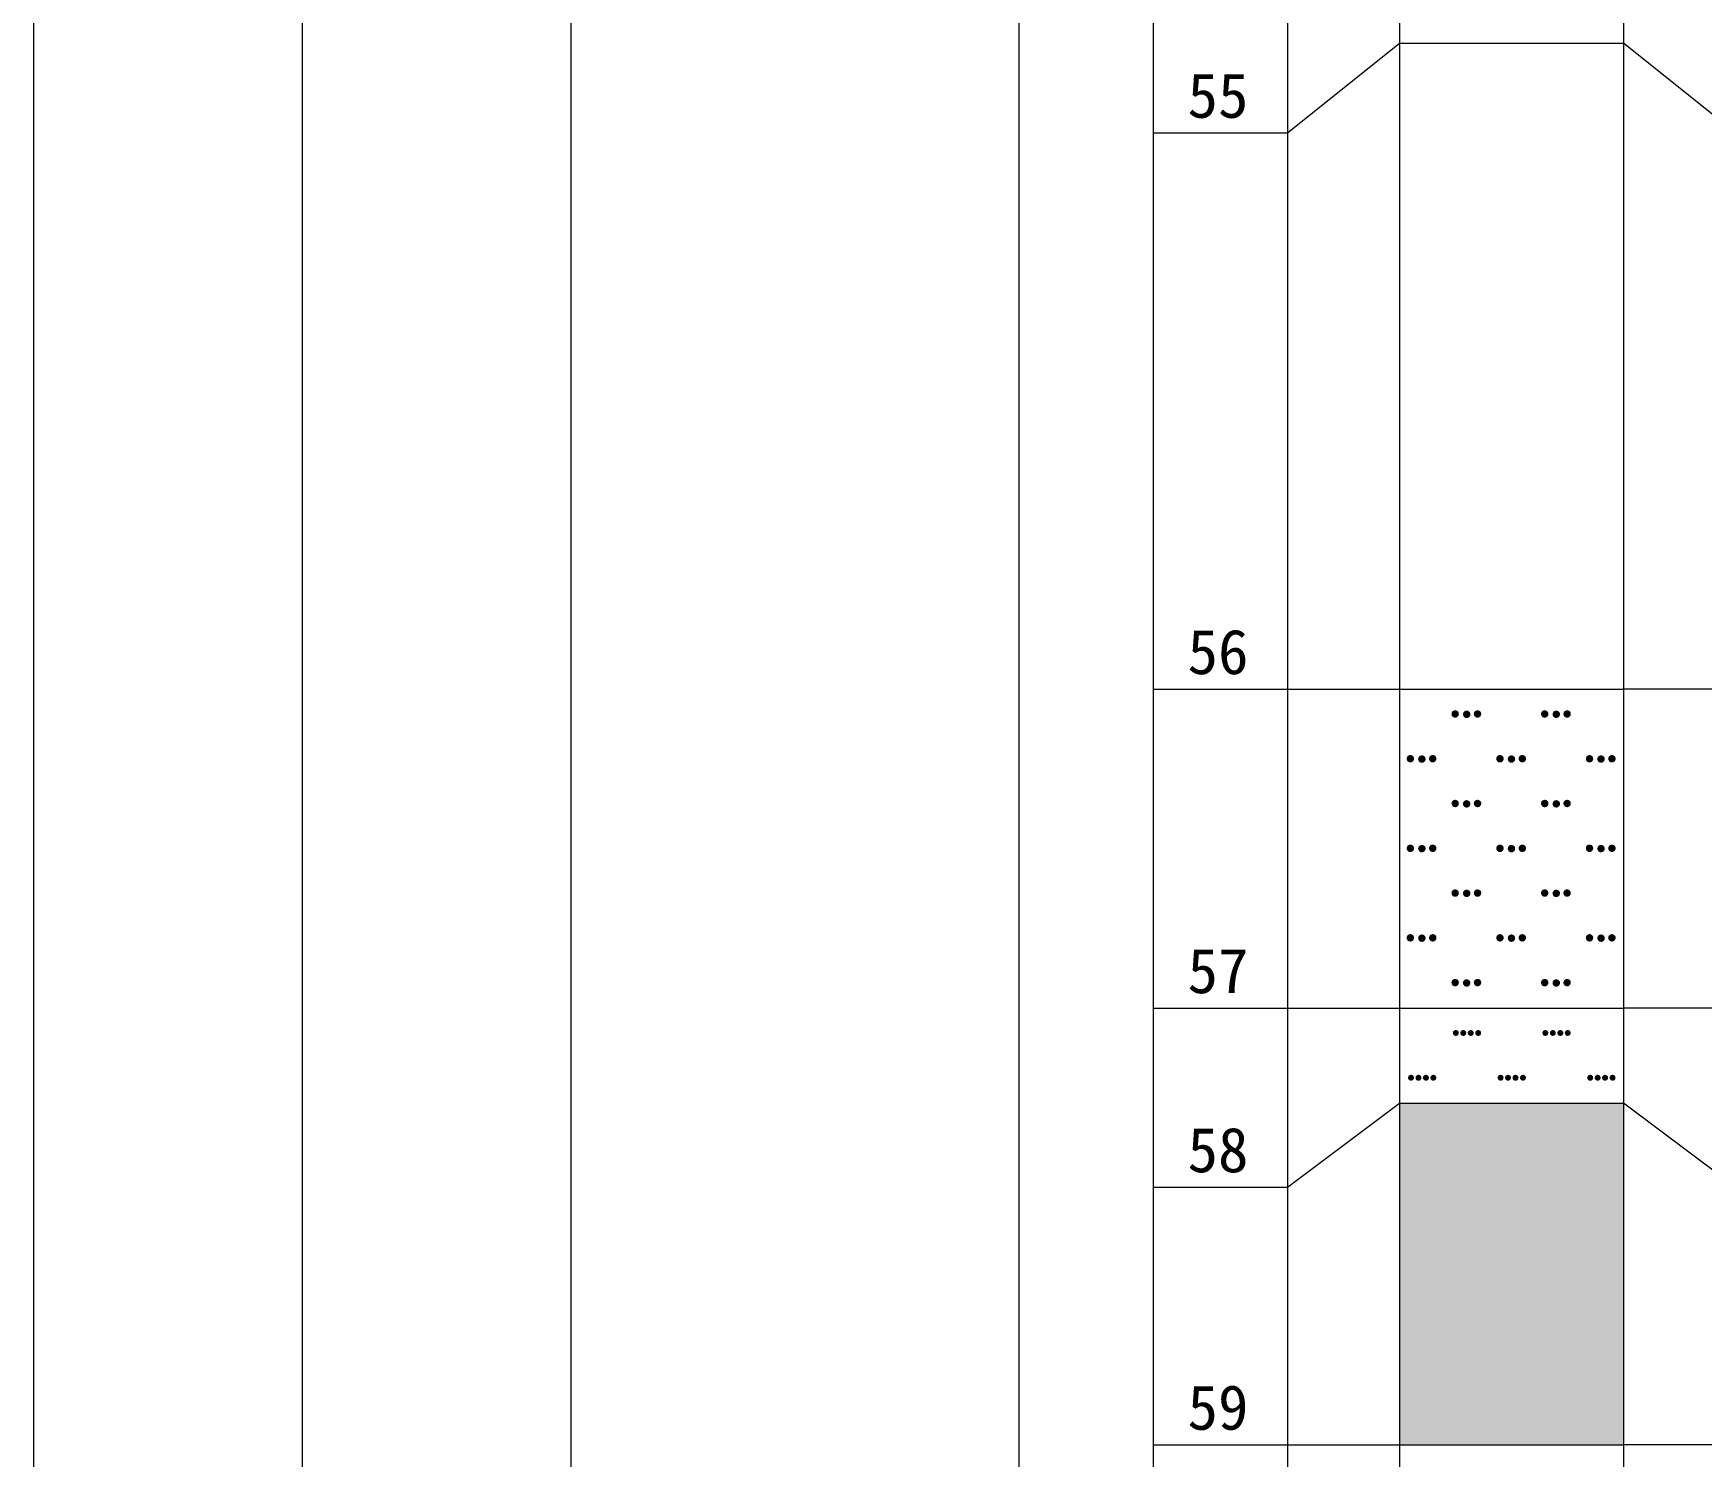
# Model space of a CAD drawing. Header units: inches. Extents: x -27 to 109, y -598 to 26.
# Drawn here: x 5.88 to 20.78, y -285.26 to -272.55 of the extents above; entities that cross this region are included whole.
import ezdxf

# ---------------------------------------------------------------- set-up
doc = ezdxf.new("R2010")
doc.units = ezdxf.units.IN
doc.header["$MEASUREMENT"] = 0
doc.layers.get('0').update_dxf_attribs({"lineweight": 0})
doc.styles.add('宋体', font='')
doc.styles.get('宋体').set_extended_font_data('宋体')

# ---------------------------------------------------------------- blocks, each defined once
blk = doc.blocks.new('lr_block_47')
at = {"true_color": 0x000000}
for points in [[(18.611, -278.634), (18.612, -278.626), (18.611, -278.617), (18.608, -278.609), (18.602, -278.602), (18.596, -278.597), (18.588, -278.594), (18.579, -278.592), (18.57, -278.594), (18.562, -278.597), (18.555, -278.602), (18.55, -278.609), (18.547, -278.617), (18.546, -278.626), (18.547, -278.634), (18.55, -278.642), (18.555, -278.649), (18.562, -278.655), (18.57, -278.658), (18.579, -278.659), (18.588, -278.658), (18.596, -278.655), (18.602, -278.649), (18.608, -278.642)], [(18.714, -278.637), (18.715, -278.629), (18.714, -278.62), (18.711, -278.612), (18.705, -278.605), (18.698, -278.6), (18.69, -278.597), (18.682, -278.595), (18.673, -278.597), (18.665, -278.6), (18.658, -278.605), (18.653, -278.612), (18.65, -278.62), (18.648, -278.629), (18.65, -278.637), (18.653, -278.645), (18.658, -278.652), (18.665, -278.658), (18.673, -278.661), (18.682, -278.662), (18.69, -278.661), (18.698, -278.658), (18.705, -278.652), (18.711, -278.645)], [(18.811, -278.634), (18.812, -278.626), (18.811, -278.617), (18.808, -278.609), (18.802, -278.602), (18.795, -278.597), (18.787, -278.594), (18.779, -278.592), (18.77, -278.594), (18.762, -278.597), (18.755, -278.602), (18.75, -278.609), (18.747, -278.617), (18.745, -278.626), (18.747, -278.634), (18.75, -278.642), (18.755, -278.649), (18.762, -278.655), (18.77, -278.658), (18.779, -278.659), (18.787, -278.658), (18.795, -278.655), (18.802, -278.649), (18.808, -278.642)], [(19.411, -278.634), (19.412, -278.626), (19.411, -278.617), (19.408, -278.609), (19.402, -278.602), (19.396, -278.597), (19.388, -278.594), (19.379, -278.592), (19.37, -278.594), (19.362, -278.597), (19.355, -278.602), (19.35, -278.609), (19.347, -278.617), (19.346, -278.626), (19.347, -278.634), (19.35, -278.642), (19.355, -278.649), (19.362, -278.655), (19.37, -278.658), (19.379, -278.659), (19.388, -278.658), (19.396, -278.655), (19.402, -278.649), (19.408, -278.642)], [(19.514, -278.637), (19.515, -278.629), (19.514, -278.62), (19.511, -278.612), (19.505, -278.605), (19.498, -278.6), (19.49, -278.597), (19.482, -278.595), (19.473, -278.597), (19.465, -278.6), (19.458, -278.605), (19.453, -278.612), (19.45, -278.62), (19.448, -278.629), (19.45, -278.637), (19.453, -278.645), (19.458, -278.652), (19.465, -278.658), (19.473, -278.661), (19.482, -278.662), (19.49, -278.661), (19.498, -278.658), (19.505, -278.652), (19.511, -278.645)], [(19.611, -278.634), (19.612, -278.626), (19.611, -278.617), (19.608, -278.609), (19.602, -278.602), (19.595, -278.597), (19.587, -278.594), (19.579, -278.592), (19.57, -278.594), (19.562, -278.597), (19.555, -278.602), (19.55, -278.609), (19.547, -278.617), (19.545, -278.626), (19.547, -278.634), (19.55, -278.642), (19.555, -278.649), (19.562, -278.655), (19.57, -278.658), (19.579, -278.659), (19.587, -278.658), (19.595, -278.655), (19.602, -278.649), (19.608, -278.642)], [(18.211, -279.034), (18.212, -279.026), (18.211, -279.017), (18.208, -279.009), (18.202, -279.002), (18.196, -278.997), (18.188, -278.994), (18.179, -278.992), (18.17, -278.994), (18.162, -278.997), (18.155, -279.002), (18.15, -279.009), (18.147, -279.017), (18.146, -279.026), (18.147, -279.034), (18.15, -279.042), (18.155, -279.049), (18.162, -279.055), (18.17, -279.058), (18.179, -279.059), (18.188, -279.058), (18.196, -279.055), (18.202, -279.049), (18.208, -279.042)], [(18.314, -279.037), (18.315, -279.029), (18.314, -279.02), (18.311, -279.012), (18.305, -279.005), (18.298, -279), (18.29, -278.997), (18.282, -278.995), (18.273, -278.997), (18.265, -279), (18.258, -279.005), (18.253, -279.012), (18.25, -279.02), (18.248, -279.029), (18.25, -279.037), (18.253, -279.045), (18.258, -279.052), (18.265, -279.058), (18.273, -279.061), (18.282, -279.062), (18.29, -279.061), (18.298, -279.058), (18.305, -279.052), (18.311, -279.045)], [(18.411, -279.034), (18.412, -279.026), (18.411, -279.017), (18.408, -279.009), (18.402, -279.002), (18.395, -278.997), (18.387, -278.994), (18.379, -278.992), (18.37, -278.994), (18.362, -278.997), (18.355, -279.002), (18.35, -279.009), (18.347, -279.017), (18.345, -279.026), (18.347, -279.034), (18.35, -279.042), (18.355, -279.049), (18.362, -279.055), (18.37, -279.058), (18.379, -279.059), (18.387, -279.058), (18.395, -279.055), (18.402, -279.049), (18.408, -279.042)], [(19.011, -279.034), (19.012, -279.026), (19.011, -279.017), (19.008, -279.009), (19.002, -279.002), (18.996, -278.997), (18.988, -278.994), (18.979, -278.992), (18.97, -278.994), (18.962, -278.997), (18.955, -279.002), (18.95, -279.009), (18.947, -279.017), (18.946, -279.026), (18.947, -279.034), (18.95, -279.042), (18.955, -279.049), (18.962, -279.055), (18.97, -279.058), (18.979, -279.059), (18.988, -279.058), (18.996, -279.055), (19.002, -279.049), (19.008, -279.042)], [(19.114, -279.037), (19.115, -279.029), (19.114, -279.02), (19.111, -279.012), (19.105, -279.005), (19.098, -279), (19.09, -278.997), (19.082, -278.995), (19.073, -278.997), (19.065, -279), (19.058, -279.005), (19.053, -279.012), (19.05, -279.02), (19.048, -279.029), (19.05, -279.037), (19.053, -279.045), (19.058, -279.052), (19.065, -279.058), (19.073, -279.061), (19.082, -279.062), (19.09, -279.061), (19.098, -279.058), (19.105, -279.052), (19.111, -279.045)], [(19.211, -279.034), (19.212, -279.026), (19.211, -279.017), (19.208, -279.009), (19.202, -279.002), (19.195, -278.997), (19.187, -278.994), (19.179, -278.992), (19.17, -278.994), (19.162, -278.997), (19.155, -279.002), (19.15, -279.009), (19.147, -279.017), (19.145, -279.026), (19.147, -279.034), (19.15, -279.042), (19.155, -279.049), (19.162, -279.055), (19.17, -279.058), (19.179, -279.059), (19.187, -279.058), (19.195, -279.055), (19.202, -279.049), (19.208, -279.042)], [(19.811, -279.034), (19.812, -279.026), (19.811, -279.017), (19.808, -279.009), (19.802, -279.002), (19.796, -278.997), (19.788, -278.994), (19.779, -278.992), (19.77, -278.994), (19.762, -278.997), (19.755, -279.002), (19.75, -279.009), (19.747, -279.017), (19.746, -279.026), (19.747, -279.034), (19.75, -279.042), (19.755, -279.049), (19.762, -279.055), (19.77, -279.058), (19.779, -279.059), (19.788, -279.058), (19.796, -279.055), (19.802, -279.049), (19.808, -279.042)], [(19.914, -279.037), (19.915, -279.029), (19.914, -279.02), (19.911, -279.012), (19.905, -279.005), (19.898, -279), (19.89, -278.997), (19.882, -278.995), (19.873, -278.997), (19.865, -279), (19.858, -279.005), (19.853, -279.012), (19.85, -279.02), (19.848, -279.029), (19.85, -279.037), (19.853, -279.045), (19.858, -279.052), (19.865, -279.058), (19.873, -279.061), (19.882, -279.062), (19.89, -279.061), (19.898, -279.058), (19.905, -279.052), (19.911, -279.045)], [(20.011, -279.034), (20.012, -279.026), (20.011, -279.017), (20.008, -279.009), (20.002, -279.002), (19.995, -278.997), (19.987, -278.994), (19.979, -278.992), (19.97, -278.994), (19.962, -278.997), (19.955, -279.002), (19.95, -279.009), (19.947, -279.017), (19.945, -279.026), (19.947, -279.034), (19.95, -279.042), (19.955, -279.049), (19.962, -279.055), (19.97, -279.058), (19.979, -279.059), (19.987, -279.058), (19.995, -279.055), (20.002, -279.049), (20.008, -279.042)], [(18.611, -279.434), (18.612, -279.426), (18.611, -279.417), (18.608, -279.409), (18.602, -279.402), (18.596, -279.397), (18.588, -279.394), (18.579, -279.392), (18.57, -279.394), (18.562, -279.397), (18.555, -279.402), (18.55, -279.409), (18.547, -279.417), (18.546, -279.426), (18.547, -279.434), (18.55, -279.442), (18.555, -279.449), (18.562, -279.455), (18.57, -279.458), (18.579, -279.459), (18.588, -279.458), (18.596, -279.455), (18.602, -279.449), (18.608, -279.442)], [(18.714, -279.437), (18.715, -279.429), (18.714, -279.42), (18.711, -279.412), (18.705, -279.405), (18.698, -279.4), (18.69, -279.397), (18.682, -279.395), (18.673, -279.397), (18.665, -279.4), (18.658, -279.405), (18.653, -279.412), (18.65, -279.42), (18.648, -279.429), (18.65, -279.437), (18.653, -279.445), (18.658, -279.452), (18.665, -279.458), (18.673, -279.461), (18.682, -279.462), (18.69, -279.461), (18.698, -279.458), (18.705, -279.452), (18.711, -279.445)], [(18.811, -279.434), (18.812, -279.426), (18.811, -279.417), (18.808, -279.409), (18.802, -279.402), (18.795, -279.397), (18.787, -279.394), (18.779, -279.392), (18.77, -279.394), (18.762, -279.397), (18.755, -279.402), (18.75, -279.409), (18.747, -279.417), (18.745, -279.426), (18.747, -279.434), (18.75, -279.442), (18.755, -279.449), (18.762, -279.455), (18.77, -279.458), (18.779, -279.459), (18.787, -279.458), (18.795, -279.455), (18.802, -279.449), (18.808, -279.442)], [(19.411, -279.434), (19.412, -279.426), (19.411, -279.417), (19.408, -279.409), (19.402, -279.402), (19.396, -279.397), (19.388, -279.394), (19.379, -279.392), (19.37, -279.394), (19.362, -279.397), (19.355, -279.402), (19.35, -279.409), (19.347, -279.417), (19.346, -279.426), (19.347, -279.434), (19.35, -279.442), (19.355, -279.449), (19.362, -279.455), (19.37, -279.458), (19.379, -279.459), (19.388, -279.458), (19.396, -279.455), (19.402, -279.449), (19.408, -279.442)], [(19.514, -279.437), (19.515, -279.429), (19.514, -279.42), (19.511, -279.412), (19.505, -279.405), (19.498, -279.4), (19.49, -279.397), (19.482, -279.395), (19.473, -279.397), (19.465, -279.4), (19.458, -279.405), (19.453, -279.412), (19.45, -279.42), (19.448, -279.429), (19.45, -279.437), (19.453, -279.445), (19.458, -279.452), (19.465, -279.458), (19.473, -279.461), (19.482, -279.462), (19.49, -279.461), (19.498, -279.458), (19.505, -279.452), (19.511, -279.445)], [(19.611, -279.434), (19.612, -279.426), (19.611, -279.417), (19.608, -279.409), (19.602, -279.402), (19.595, -279.397), (19.587, -279.394), (19.579, -279.392), (19.57, -279.394), (19.562, -279.397), (19.555, -279.402), (19.55, -279.409), (19.547, -279.417), (19.545, -279.426), (19.547, -279.434), (19.55, -279.442), (19.555, -279.449), (19.562, -279.455), (19.57, -279.458), (19.579, -279.459), (19.587, -279.458), (19.595, -279.455), (19.602, -279.449), (19.608, -279.442)], [(18.211, -279.834), (18.212, -279.826), (18.211, -279.817), (18.208, -279.809), (18.202, -279.802), (18.196, -279.797), (18.188, -279.794), (18.179, -279.792), (18.17, -279.794), (18.162, -279.797), (18.155, -279.802), (18.15, -279.809), (18.147, -279.817), (18.146, -279.826), (18.147, -279.834), (18.15, -279.842), (18.155, -279.849), (18.162, -279.855), (18.17, -279.858), (18.179, -279.859), (18.188, -279.858), (18.196, -279.855), (18.202, -279.849), (18.208, -279.842)], [(18.411, -279.834), (18.412, -279.826), (18.411, -279.817), (18.408, -279.809), (18.402, -279.802), (18.395, -279.797), (18.387, -279.794), (18.379, -279.792), (18.37, -279.794), (18.362, -279.797), (18.355, -279.802), (18.35, -279.809), (18.347, -279.817), (18.345, -279.826), (18.347, -279.834), (18.35, -279.842), (18.355, -279.849), (18.362, -279.855), (18.37, -279.858), (18.379, -279.859), (18.387, -279.858), (18.395, -279.855), (18.402, -279.849), (18.408, -279.842)], [(19.011, -279.834), (19.012, -279.826), (19.011, -279.817), (19.008, -279.809), (19.002, -279.802), (18.996, -279.797), (18.988, -279.794), (18.979, -279.792), (18.97, -279.794), (18.962, -279.797), (18.955, -279.802), (18.95, -279.809), (18.947, -279.817), (18.946, -279.826), (18.947, -279.834), (18.95, -279.842), (18.955, -279.849), (18.962, -279.855), (18.97, -279.858), (18.979, -279.859), (18.988, -279.858), (18.996, -279.855), (19.002, -279.849), (19.008, -279.842)], [(19.211, -279.834), (19.212, -279.826), (19.211, -279.817), (19.208, -279.809), (19.202, -279.802), (19.195, -279.797), (19.187, -279.794), (19.179, -279.792), (19.17, -279.794), (19.162, -279.797), (19.155, -279.802), (19.15, -279.809), (19.147, -279.817), (19.145, -279.826), (19.147, -279.834), (19.15, -279.842), (19.155, -279.849), (19.162, -279.855), (19.17, -279.858), (19.179, -279.859), (19.187, -279.858), (19.195, -279.855), (19.202, -279.849), (19.208, -279.842)], [(19.811, -279.834), (19.812, -279.826), (19.811, -279.817), (19.808, -279.809), (19.802, -279.802), (19.796, -279.797), (19.788, -279.794), (19.779, -279.792), (19.77, -279.794), (19.762, -279.797), (19.755, -279.802), (19.75, -279.809), (19.747, -279.817), (19.746, -279.826), (19.747, -279.834), (19.75, -279.842), (19.755, -279.849), (19.762, -279.855), (19.77, -279.858), (19.779, -279.859), (19.788, -279.858), (19.796, -279.855), (19.802, -279.849), (19.808, -279.842)], [(20.011, -279.834), (20.012, -279.826), (20.011, -279.817), (20.008, -279.809), (20.002, -279.802), (19.995, -279.797), (19.987, -279.794), (19.979, -279.792), (19.97, -279.794), (19.962, -279.797), (19.955, -279.802), (19.95, -279.809), (19.947, -279.817), (19.945, -279.826), (19.947, -279.834), (19.95, -279.842), (19.955, -279.849), (19.962, -279.855), (19.97, -279.858), (19.979, -279.859), (19.987, -279.858), (19.995, -279.855), (20.002, -279.849), (20.008, -279.842)], [(18.314, -279.837), (18.315, -279.829), (18.314, -279.82), (18.311, -279.812), (18.305, -279.805), (18.298, -279.8), (18.29, -279.797), (18.282, -279.795), (18.273, -279.797), (18.265, -279.8), (18.258, -279.805), (18.253, -279.812), (18.25, -279.82), (18.248, -279.829), (18.25, -279.837), (18.253, -279.845), (18.258, -279.852), (18.265, -279.858), (18.273, -279.861), (18.282, -279.862), (18.29, -279.861), (18.298, -279.858), (18.305, -279.852), (18.311, -279.845)], [(19.114, -279.837), (19.115, -279.829), (19.114, -279.82), (19.111, -279.812), (19.105, -279.805), (19.098, -279.8), (19.09, -279.797), (19.082, -279.795), (19.073, -279.797), (19.065, -279.8), (19.058, -279.805), (19.053, -279.812), (19.05, -279.82), (19.048, -279.829), (19.05, -279.837), (19.053, -279.845), (19.058, -279.852), (19.065, -279.858), (19.073, -279.861), (19.082, -279.862), (19.09, -279.861), (19.098, -279.858), (19.105, -279.852), (19.111, -279.845)], [(19.914, -279.837), (19.915, -279.829), (19.914, -279.82), (19.911, -279.812), (19.905, -279.805), (19.898, -279.8), (19.89, -279.797), (19.882, -279.795), (19.873, -279.797), (19.865, -279.8), (19.858, -279.805), (19.853, -279.812), (19.85, -279.82), (19.848, -279.829), (19.85, -279.837), (19.853, -279.845), (19.858, -279.852), (19.865, -279.858), (19.873, -279.861), (19.882, -279.862), (19.89, -279.861), (19.898, -279.858), (19.905, -279.852), (19.911, -279.845)], [(18.611, -280.234), (18.612, -280.226), (18.611, -280.217), (18.608, -280.209), (18.602, -280.202), (18.596, -280.197), (18.588, -280.194), (18.579, -280.192), (18.57, -280.194), (18.562, -280.197), (18.555, -280.202), (18.55, -280.209), (18.547, -280.217), (18.546, -280.226), (18.547, -280.234), (18.55, -280.242), (18.555, -280.249), (18.562, -280.255), (18.57, -280.258), (18.579, -280.259), (18.588, -280.258), (18.596, -280.255), (18.602, -280.249), (18.608, -280.242)], [(18.714, -280.237), (18.715, -280.229), (18.714, -280.22), (18.711, -280.212), (18.705, -280.205), (18.698, -280.2), (18.69, -280.197), (18.682, -280.195), (18.673, -280.197), (18.665, -280.2), (18.658, -280.205), (18.653, -280.212), (18.65, -280.22), (18.648, -280.229), (18.65, -280.237), (18.653, -280.245), (18.658, -280.252), (18.665, -280.258), (18.673, -280.261), (18.682, -280.262), (18.69, -280.261), (18.698, -280.258), (18.705, -280.252), (18.711, -280.245)], [(18.811, -280.234), (18.812, -280.226), (18.811, -280.217), (18.808, -280.209), (18.802, -280.202), (18.795, -280.197), (18.787, -280.194), (18.779, -280.192), (18.77, -280.194), (18.762, -280.197), (18.755, -280.202), (18.75, -280.209), (18.747, -280.217), (18.745, -280.226), (18.747, -280.234), (18.75, -280.242), (18.755, -280.249), (18.762, -280.255), (18.77, -280.258), (18.779, -280.259), (18.787, -280.258), (18.795, -280.255), (18.802, -280.249), (18.808, -280.242)], [(19.411, -280.234), (19.412, -280.226), (19.411, -280.217), (19.408, -280.209), (19.402, -280.202), (19.396, -280.197), (19.388, -280.194), (19.379, -280.192), (19.37, -280.194), (19.362, -280.197), (19.355, -280.202), (19.35, -280.209), (19.347, -280.217), (19.346, -280.226), (19.347, -280.234), (19.35, -280.242), (19.355, -280.249), (19.362, -280.255), (19.37, -280.258), (19.379, -280.259), (19.388, -280.258), (19.396, -280.255), (19.402, -280.249), (19.408, -280.242)], [(19.514, -280.237), (19.515, -280.229), (19.514, -280.22), (19.511, -280.212), (19.505, -280.205), (19.498, -280.2), (19.49, -280.197), (19.482, -280.195), (19.473, -280.197), (19.465, -280.2), (19.458, -280.205), (19.453, -280.212), (19.45, -280.22), (19.448, -280.229), (19.45, -280.237), (19.453, -280.245), (19.458, -280.252), (19.465, -280.258), (19.473, -280.261), (19.482, -280.262), (19.49, -280.261), (19.498, -280.258), (19.505, -280.252), (19.511, -280.245)], [(19.611, -280.234), (19.612, -280.226), (19.611, -280.217), (19.608, -280.209), (19.602, -280.202), (19.595, -280.197), (19.587, -280.194), (19.579, -280.192), (19.57, -280.194), (19.562, -280.197), (19.555, -280.202), (19.55, -280.209), (19.547, -280.217), (19.545, -280.226), (19.547, -280.234), (19.55, -280.242), (19.555, -280.249), (19.562, -280.255), (19.57, -280.258), (19.579, -280.259), (19.587, -280.258), (19.595, -280.255), (19.602, -280.249), (19.608, -280.242)], [(18.211, -280.634), (18.212, -280.626), (18.211, -280.617), (18.208, -280.609), (18.202, -280.602), (18.196, -280.597), (18.188, -280.594), (18.179, -280.592), (18.17, -280.594), (18.162, -280.597), (18.155, -280.602), (18.15, -280.609), (18.147, -280.617), (18.146, -280.626), (18.147, -280.634), (18.15, -280.642), (18.155, -280.649), (18.162, -280.655), (18.17, -280.658), (18.179, -280.659), (18.188, -280.658), (18.196, -280.655), (18.202, -280.649), (18.208, -280.642)], [(18.314, -280.637), (18.315, -280.629), (18.314, -280.62), (18.311, -280.612), (18.305, -280.605), (18.298, -280.6), (18.29, -280.597), (18.282, -280.595), (18.273, -280.597), (18.265, -280.6), (18.258, -280.605), (18.253, -280.612), (18.25, -280.62), (18.248, -280.629), (18.25, -280.637), (18.253, -280.645), (18.258, -280.652), (18.265, -280.658), (18.273, -280.661), (18.282, -280.662), (18.29, -280.661), (18.298, -280.658), (18.305, -280.652), (18.311, -280.645)], [(18.411, -280.634), (18.412, -280.626), (18.411, -280.617), (18.408, -280.609), (18.402, -280.602), (18.395, -280.597), (18.387, -280.594), (18.379, -280.592), (18.37, -280.594), (18.362, -280.597), (18.355, -280.602), (18.35, -280.609), (18.347, -280.617), (18.345, -280.626), (18.347, -280.634), (18.35, -280.642), (18.355, -280.649), (18.362, -280.655), (18.37, -280.658), (18.379, -280.659), (18.387, -280.658), (18.395, -280.655), (18.402, -280.649), (18.408, -280.642)], [(19.011, -280.634), (19.012, -280.626), (19.011, -280.617), (19.008, -280.609), (19.002, -280.602), (18.996, -280.597), (18.988, -280.594), (18.979, -280.592), (18.97, -280.594), (18.962, -280.597), (18.955, -280.602), (18.95, -280.609), (18.947, -280.617), (18.946, -280.626), (18.947, -280.634), (18.95, -280.642), (18.955, -280.649), (18.962, -280.655), (18.97, -280.658), (18.979, -280.659), (18.988, -280.658), (18.996, -280.655), (19.002, -280.649), (19.008, -280.642)], [(19.114, -280.637), (19.115, -280.629), (19.114, -280.62), (19.111, -280.612), (19.105, -280.605), (19.098, -280.6), (19.09, -280.597), (19.082, -280.595), (19.073, -280.597), (19.065, -280.6), (19.058, -280.605), (19.053, -280.612), (19.05, -280.62), (19.048, -280.629), (19.05, -280.637), (19.053, -280.645), (19.058, -280.652), (19.065, -280.658), (19.073, -280.661), (19.082, -280.662), (19.09, -280.661), (19.098, -280.658), (19.105, -280.652), (19.111, -280.645)], [(19.211, -280.634), (19.212, -280.626), (19.211, -280.617), (19.208, -280.609), (19.202, -280.602), (19.195, -280.597), (19.187, -280.594), (19.179, -280.592), (19.17, -280.594), (19.162, -280.597), (19.155, -280.602), (19.15, -280.609), (19.147, -280.617), (19.145, -280.626), (19.147, -280.634), (19.15, -280.642), (19.155, -280.649), (19.162, -280.655), (19.17, -280.658), (19.179, -280.659), (19.187, -280.658), (19.195, -280.655), (19.202, -280.649), (19.208, -280.642)], [(19.811, -280.634), (19.812, -280.626), (19.811, -280.617), (19.808, -280.609), (19.802, -280.602), (19.796, -280.597), (19.788, -280.594), (19.779, -280.592), (19.77, -280.594), (19.762, -280.597), (19.755, -280.602), (19.75, -280.609), (19.747, -280.617), (19.746, -280.626), (19.747, -280.634), (19.75, -280.642), (19.755, -280.649), (19.762, -280.655), (19.77, -280.658), (19.779, -280.659), (19.788, -280.658), (19.796, -280.655), (19.802, -280.649), (19.808, -280.642)], [(19.914, -280.637), (19.915, -280.629), (19.914, -280.62), (19.911, -280.612), (19.905, -280.605), (19.898, -280.6), (19.89, -280.597), (19.882, -280.595), (19.873, -280.597), (19.865, -280.6), (19.858, -280.605), (19.853, -280.612), (19.85, -280.62), (19.848, -280.629), (19.85, -280.637), (19.853, -280.645), (19.858, -280.652), (19.865, -280.658), (19.873, -280.661), (19.882, -280.662), (19.89, -280.661), (19.898, -280.658), (19.905, -280.652), (19.911, -280.645)], [(20.011, -280.634), (20.012, -280.626), (20.011, -280.617), (20.008, -280.609), (20.002, -280.602), (19.995, -280.597), (19.987, -280.594), (19.979, -280.592), (19.97, -280.594), (19.962, -280.597), (19.955, -280.602), (19.95, -280.609), (19.947, -280.617), (19.945, -280.626), (19.947, -280.634), (19.95, -280.642), (19.955, -280.649), (19.962, -280.655), (19.97, -280.658), (19.979, -280.659), (19.987, -280.658), (19.995, -280.655), (20.002, -280.649), (20.008, -280.642)], [(18.611, -281.034), (18.612, -281.026), (18.611, -281.017), (18.608, -281.009), (18.602, -281.002), (18.596, -280.997), (18.588, -280.994), (18.579, -280.992), (18.57, -280.994), (18.562, -280.997), (18.555, -281.002), (18.55, -281.009), (18.547, -281.017), (18.546, -281.026), (18.547, -281.034), (18.55, -281.042), (18.555, -281.049), (18.562, -281.055), (18.57, -281.058), (18.579, -281.059), (18.588, -281.058), (18.596, -281.055), (18.602, -281.049), (18.608, -281.042)], [(18.714, -281.037), (18.715, -281.029), (18.714, -281.02), (18.711, -281.012), (18.705, -281.005), (18.698, -281), (18.69, -280.997), (18.682, -280.995), (18.673, -280.997), (18.665, -281), (18.658, -281.005), (18.653, -281.012), (18.65, -281.02), (18.648, -281.029), (18.65, -281.037), (18.653, -281.045), (18.658, -281.052), (18.665, -281.058), (18.673, -281.061), (18.682, -281.062), (18.69, -281.061), (18.698, -281.058), (18.705, -281.052), (18.711, -281.045)], [(18.811, -281.034), (18.812, -281.026), (18.811, -281.017), (18.808, -281.009), (18.802, -281.002), (18.795, -280.997), (18.787, -280.994), (18.779, -280.992), (18.77, -280.994), (18.762, -280.997), (18.755, -281.002), (18.75, -281.009), (18.747, -281.017), (18.745, -281.026), (18.747, -281.034), (18.75, -281.042), (18.755, -281.049), (18.762, -281.055), (18.77, -281.058), (18.779, -281.059), (18.787, -281.058), (18.795, -281.055), (18.802, -281.049), (18.808, -281.042)], [(19.411, -281.034), (19.412, -281.026), (19.411, -281.017), (19.408, -281.009), (19.402, -281.002), (19.396, -280.997), (19.388, -280.994), (19.379, -280.992), (19.37, -280.994), (19.362, -280.997), (19.355, -281.002), (19.35, -281.009), (19.347, -281.017), (19.346, -281.026), (19.347, -281.034), (19.35, -281.042), (19.355, -281.049), (19.362, -281.055), (19.37, -281.058), (19.379, -281.059), (19.388, -281.058), (19.396, -281.055), (19.402, -281.049), (19.408, -281.042)], [(19.514, -281.037), (19.515, -281.029), (19.514, -281.02), (19.511, -281.012), (19.505, -281.005), (19.498, -281), (19.49, -280.997), (19.482, -280.995), (19.473, -280.997), (19.465, -281), (19.458, -281.005), (19.453, -281.012), (19.45, -281.02), (19.448, -281.029), (19.45, -281.037), (19.453, -281.045), (19.458, -281.052), (19.465, -281.058), (19.473, -281.061), (19.482, -281.062), (19.49, -281.061), (19.498, -281.058), (19.505, -281.052), (19.511, -281.045)], [(19.611, -281.034), (19.612, -281.026), (19.611, -281.017), (19.608, -281.009), (19.602, -281.002), (19.595, -280.997), (19.587, -280.994), (19.579, -280.992), (19.57, -280.994), (19.562, -280.997), (19.555, -281.002), (19.55, -281.009), (19.547, -281.017), (19.545, -281.026), (19.547, -281.034), (19.55, -281.042), (19.555, -281.049), (19.562, -281.055), (19.57, -281.058), (19.579, -281.059), (19.587, -281.058), (19.595, -281.055), (19.602, -281.049), (19.608, -281.042)]]:
    blk.add_hatch(color=18, dxfattribs=at).paths.add_polyline_path(points, flags=17)
blk = doc.blocks.new('lr_block_48')
at = {"true_color": 0x000000}
for points in [[(18.61, -281.483), (18.611, -281.476), (18.61, -281.469), (18.608, -281.462), (18.604, -281.457), (18.598, -281.453), (18.592, -281.45), (18.585, -281.449), (18.578, -281.45), (18.571, -281.453), (18.566, -281.457), (18.562, -281.462), (18.559, -281.469), (18.558, -281.476), (18.559, -281.483), (18.562, -281.489), (18.566, -281.494), (18.571, -281.499), (18.578, -281.501), (18.585, -281.502), (18.592, -281.501), (18.598, -281.499), (18.604, -281.494), (18.608, -281.489)], [(18.677, -281.483), (18.678, -281.476), (18.677, -281.469), (18.674, -281.462), (18.67, -281.457), (18.665, -281.453), (18.658, -281.45), (18.651, -281.449), (18.644, -281.45), (18.638, -281.453), (18.633, -281.457), (18.628, -281.462), (18.626, -281.469), (18.625, -281.476), (18.626, -281.483), (18.628, -281.489), (18.633, -281.494), (18.638, -281.499), (18.644, -281.501), (18.651, -281.502), (18.658, -281.501), (18.665, -281.499), (18.67, -281.494), (18.674, -281.489)], [(18.744, -281.483), (18.745, -281.476), (18.744, -281.469), (18.741, -281.462), (18.737, -281.457), (18.731, -281.453), (18.725, -281.45), (18.718, -281.449), (18.711, -281.45), (18.705, -281.453), (18.699, -281.457), (18.695, -281.462), (18.692, -281.469), (18.691, -281.476), (18.692, -281.483), (18.695, -281.489), (18.699, -281.494), (18.705, -281.499), (18.711, -281.501), (18.718, -281.502), (18.725, -281.501), (18.731, -281.499), (18.737, -281.494), (18.741, -281.489)], [(18.81, -281.483), (18.811, -281.476), (18.81, -281.469), (18.808, -281.462), (18.804, -281.457), (18.798, -281.453), (18.792, -281.45), (18.785, -281.449), (18.778, -281.45), (18.771, -281.453), (18.766, -281.457), (18.762, -281.462), (18.759, -281.469), (18.758, -281.476), (18.759, -281.483), (18.762, -281.489), (18.766, -281.494), (18.771, -281.499), (18.778, -281.501), (18.785, -281.502), (18.792, -281.501), (18.798, -281.499), (18.804, -281.494), (18.808, -281.489)], [(19.41, -281.483), (19.411, -281.476), (19.41, -281.469), (19.408, -281.462), (19.404, -281.457), (19.398, -281.453), (19.392, -281.45), (19.385, -281.449), (19.378, -281.45), (19.371, -281.453), (19.366, -281.457), (19.362, -281.462), (19.359, -281.469), (19.358, -281.476), (19.359, -281.483), (19.362, -281.489), (19.366, -281.494), (19.371, -281.499), (19.378, -281.501), (19.385, -281.502), (19.392, -281.501), (19.398, -281.499), (19.404, -281.494), (19.408, -281.489)], [(19.477, -281.483), (19.478, -281.476), (19.477, -281.469), (19.474, -281.462), (19.47, -281.457), (19.465, -281.453), (19.458, -281.45), (19.451, -281.449), (19.444, -281.45), (19.438, -281.453), (19.433, -281.457), (19.428, -281.462), (19.426, -281.469), (19.425, -281.476), (19.426, -281.483), (19.428, -281.489), (19.433, -281.494), (19.438, -281.499), (19.444, -281.501), (19.451, -281.502), (19.458, -281.501), (19.465, -281.499), (19.47, -281.494), (19.474, -281.489)], [(19.544, -281.483), (19.545, -281.476), (19.544, -281.469), (19.541, -281.462), (19.537, -281.457), (19.531, -281.453), (19.525, -281.45), (19.518, -281.449), (19.511, -281.45), (19.505, -281.453), (19.499, -281.457), (19.495, -281.462), (19.492, -281.469), (19.491, -281.476), (19.492, -281.483), (19.495, -281.489), (19.499, -281.494), (19.505, -281.499), (19.511, -281.501), (19.518, -281.502), (19.525, -281.501), (19.531, -281.499), (19.537, -281.494), (19.541, -281.489)], [(19.61, -281.483), (19.611, -281.476), (19.61, -281.469), (19.608, -281.462), (19.604, -281.457), (19.598, -281.453), (19.592, -281.45), (19.585, -281.449), (19.578, -281.45), (19.571, -281.453), (19.566, -281.457), (19.562, -281.462), (19.559, -281.469), (19.558, -281.476), (19.559, -281.483), (19.562, -281.489), (19.566, -281.494), (19.571, -281.499), (19.578, -281.501), (19.585, -281.502), (19.592, -281.501), (19.598, -281.499), (19.604, -281.494), (19.608, -281.489)], [(18.21, -281.883), (18.211, -281.876), (18.21, -281.869), (18.208, -281.862), (18.204, -281.857), (18.198, -281.853), (18.192, -281.85), (18.185, -281.849), (18.178, -281.85), (18.171, -281.853), (18.166, -281.857), (18.162, -281.862), (18.159, -281.869), (18.158, -281.876), (18.159, -281.883), (18.162, -281.889), (18.166, -281.894), (18.171, -281.899), (18.178, -281.901), (18.185, -281.902), (18.192, -281.901), (18.198, -281.899), (18.204, -281.894), (18.208, -281.889)], [(18.277, -281.883), (18.278, -281.876), (18.277, -281.869), (18.274, -281.862), (18.27, -281.857), (18.265, -281.853), (18.258, -281.85), (18.251, -281.849), (18.244, -281.85), (18.238, -281.853), (18.233, -281.857), (18.228, -281.862), (18.226, -281.869), (18.225, -281.876), (18.226, -281.883), (18.228, -281.889), (18.233, -281.894), (18.238, -281.899), (18.244, -281.901), (18.251, -281.902), (18.258, -281.901), (18.265, -281.899), (18.27, -281.894), (18.274, -281.889)], [(18.344, -281.883), (18.345, -281.876), (18.344, -281.869), (18.341, -281.862), (18.337, -281.857), (18.331, -281.853), (18.325, -281.85), (18.318, -281.849), (18.311, -281.85), (18.305, -281.853), (18.299, -281.857), (18.295, -281.862), (18.292, -281.869), (18.291, -281.876), (18.292, -281.883), (18.295, -281.889), (18.299, -281.894), (18.305, -281.899), (18.311, -281.901), (18.318, -281.902), (18.325, -281.901), (18.331, -281.899), (18.337, -281.894), (18.341, -281.889)], [(18.41, -281.883), (18.411, -281.876), (18.41, -281.869), (18.408, -281.862), (18.404, -281.857), (18.398, -281.853), (18.392, -281.85), (18.385, -281.849), (18.378, -281.85), (18.371, -281.853), (18.366, -281.857), (18.362, -281.862), (18.359, -281.869), (18.358, -281.876), (18.359, -281.883), (18.362, -281.889), (18.366, -281.894), (18.371, -281.899), (18.378, -281.901), (18.385, -281.902), (18.392, -281.901), (18.398, -281.899), (18.404, -281.894), (18.408, -281.889)], [(19.01, -281.883), (19.011, -281.876), (19.01, -281.869), (19.008, -281.862), (19.004, -281.857), (18.998, -281.853), (18.992, -281.85), (18.985, -281.849), (18.978, -281.85), (18.971, -281.853), (18.966, -281.857), (18.962, -281.862), (18.959, -281.869), (18.958, -281.876), (18.959, -281.883), (18.962, -281.889), (18.966, -281.894), (18.971, -281.899), (18.978, -281.901), (18.985, -281.902), (18.992, -281.901), (18.998, -281.899), (19.004, -281.894), (19.008, -281.889)], [(19.077, -281.883), (19.078, -281.876), (19.077, -281.869), (19.074, -281.862), (19.07, -281.857), (19.065, -281.853), (19.058, -281.85), (19.051, -281.849), (19.044, -281.85), (19.038, -281.853), (19.033, -281.857), (19.028, -281.862), (19.026, -281.869), (19.025, -281.876), (19.026, -281.883), (19.028, -281.889), (19.033, -281.894), (19.038, -281.899), (19.044, -281.901), (19.051, -281.902), (19.058, -281.901), (19.065, -281.899), (19.07, -281.894), (19.074, -281.889)], [(19.144, -281.883), (19.145, -281.876), (19.144, -281.869), (19.141, -281.862), (19.137, -281.857), (19.131, -281.853), (19.125, -281.85), (19.118, -281.849), (19.111, -281.85), (19.105, -281.853), (19.099, -281.857), (19.095, -281.862), (19.092, -281.869), (19.091, -281.876), (19.092, -281.883), (19.095, -281.889), (19.099, -281.894), (19.105, -281.899), (19.111, -281.901), (19.118, -281.902), (19.125, -281.901), (19.131, -281.899), (19.137, -281.894), (19.141, -281.889)], [(19.21, -281.883), (19.211, -281.876), (19.21, -281.869), (19.208, -281.862), (19.204, -281.857), (19.198, -281.853), (19.192, -281.85), (19.185, -281.849), (19.178, -281.85), (19.171, -281.853), (19.166, -281.857), (19.162, -281.862), (19.159, -281.869), (19.158, -281.876), (19.159, -281.883), (19.162, -281.889), (19.166, -281.894), (19.171, -281.899), (19.178, -281.901), (19.185, -281.902), (19.192, -281.901), (19.198, -281.899), (19.204, -281.894), (19.208, -281.889)], [(19.81, -281.883), (19.811, -281.876), (19.81, -281.869), (19.808, -281.862), (19.804, -281.857), (19.798, -281.853), (19.792, -281.85), (19.785, -281.849), (19.778, -281.85), (19.771, -281.853), (19.766, -281.857), (19.762, -281.862), (19.759, -281.869), (19.758, -281.876), (19.759, -281.883), (19.762, -281.889), (19.766, -281.894), (19.771, -281.899), (19.778, -281.901), (19.785, -281.902), (19.792, -281.901), (19.798, -281.899), (19.804, -281.894), (19.808, -281.889)], [(19.877, -281.883), (19.878, -281.876), (19.877, -281.869), (19.874, -281.862), (19.87, -281.857), (19.865, -281.853), (19.858, -281.85), (19.851, -281.849), (19.844, -281.85), (19.838, -281.853), (19.833, -281.857), (19.828, -281.862), (19.826, -281.869), (19.825, -281.876), (19.826, -281.883), (19.828, -281.889), (19.833, -281.894), (19.838, -281.899), (19.844, -281.901), (19.851, -281.902), (19.858, -281.901), (19.865, -281.899), (19.87, -281.894), (19.874, -281.889)], [(19.944, -281.883), (19.945, -281.876), (19.944, -281.869), (19.941, -281.862), (19.937, -281.857), (19.931, -281.853), (19.925, -281.85), (19.918, -281.849), (19.911, -281.85), (19.905, -281.853), (19.899, -281.857), (19.895, -281.862), (19.892, -281.869), (19.891, -281.876), (19.892, -281.883), (19.895, -281.889), (19.899, -281.894), (19.905, -281.899), (19.911, -281.901), (19.918, -281.902), (19.925, -281.901), (19.931, -281.899), (19.937, -281.894), (19.941, -281.889)], [(20.01, -281.883), (20.011, -281.876), (20.01, -281.869), (20.008, -281.862), (20.004, -281.857), (19.998, -281.853), (19.992, -281.85), (19.985, -281.849), (19.978, -281.85), (19.971, -281.853), (19.966, -281.857), (19.962, -281.862), (19.959, -281.869), (19.958, -281.876), (19.959, -281.883), (19.962, -281.889), (19.966, -281.894), (19.971, -281.899), (19.978, -281.901), (19.985, -281.902), (19.992, -281.901), (19.998, -281.899), (20.004, -281.894), (20.008, -281.889)]]:
    blk.add_hatch(color=18, dxfattribs=at).paths.add_polyline_path(points, flags=17)

msp = doc.modelspace()

# ---------------------------------------------------------------- hatches: boundary and pattern name
at = {"true_color": 0x000000}
h = msp.add_hatch(dxfattribs=at)
h.set_pattern_fill('', color=18, style=0, pattern_type=0)
h.set_pattern_definition([])
h.paths.add_polyline_path([(18.082, -278.404), (20.082, -278.404), (20.082, -272.634), (18.082, -272.634)], flags=17)
msp.add_hatch(color=18, dxfattribs=at).paths.add_polyline_path([(18.082, -285.154), (20.082, -285.154), (20.082, -282.104), (18.082, -282.104)], flags=17)
h = msp.add_hatch()
h.set_pattern_fill('', color=256, style=0, pattern_type=0)
h.set_pattern_definition([])
h.paths.add_polyline_path([(18.082, -285.154), (20.082, -285.154), (20.082, -282.104), (18.082, -282.104)], flags=17)

# ---------------------------------------------------------------- linework, layer by layer
at = {"linetype": 'Continuous', "lineweight": 15}
for p, q in [((5.882, 0.896), (5.882, -567.184)), ((8.282, 0.896), (8.282, -567.184)), ((10.682, 0.896), (10.682, -567.184)), ((14.682, 0.896), (14.682, -567.184)), ((15.882, 0.896), (15.882, -567.184)), ((17.082, 0.896), (17.082, -567.184)), ((18.082, -271.834), (18.082, -272.634)), ((20.082, -271.834), (20.082, -272.634)), ((17.082, -273.434), (18.082, -272.634)), ((18.082, -272.634), (20.082, -272.634)), ((18.082, -272.634), (18.082, -278.404)), ((21.082, -273.434), (20.082, -272.634)), ((20.082, -272.634), (20.082, -278.404)), ((15.882, -273.434), (17.082, -273.434)), ((15.882, -278.404), (17.082, -278.404)), ((17.082, -278.404), (18.082, -278.404)), ((18.082, -278.404), (20.082, -278.404)), ((18.082, -278.404), (18.082, -281.254)), ((21.082, -278.404), (20.082, -278.404)), ((20.082, -278.404), (20.082, -281.254)), ((15.882, -281.254), (17.082, -281.254)), ((17.082, -281.254), (18.082, -281.254)), ((18.082, -281.254), (20.082, -281.254)), ((18.082, -281.254), (18.082, -282.104)), ((21.082, -281.254), (20.082, -281.254)), ((20.082, -281.254), (20.082, -282.104)), ((17.082, -282.854), (18.082, -282.104)), ((18.082, -282.104), (20.082, -282.104)), ((18.082, -282.104), (18.082, -285.154)), ((21.082, -282.854), (20.082, -282.104)), ((20.082, -282.104), (20.082, -285.154)), ((15.882, -282.854), (17.082, -282.854)), ((15.882, -285.154), (17.082, -285.154)), ((17.082, -285.154), (18.082, -285.154)), ((18.082, -285.154), (20.082, -285.154)), ((18.082, -285.154), (18.082, -286.454)), ((21.082, -285.154), (20.082, -285.154)), ((20.082, -285.154), (20.082, -286.454))]:
    msp.add_line(p, q, dxfattribs=at)

# ---------------------------------------------------------------- block references
at = {"color": 7}
for name in ['lr_block_47', 'lr_block_48']:
    msp.add_blockref(name, (0, 0), dxfattribs=at)

# ---------------------------------------------------------------- texts
at = {"style": '宋体'}
for s, p in [('55', (16.189, -273.3)), ('56', (16.189, -278.27)), ('57', (16.189, -281.12)), ('58', (16.189, -282.72)), ('59', (16.189, -285.02))]:
    msp.add_text(s, height=0.4, dxfattribs=at).set_placement(p)

doc.saveas('drawing.dxf')
